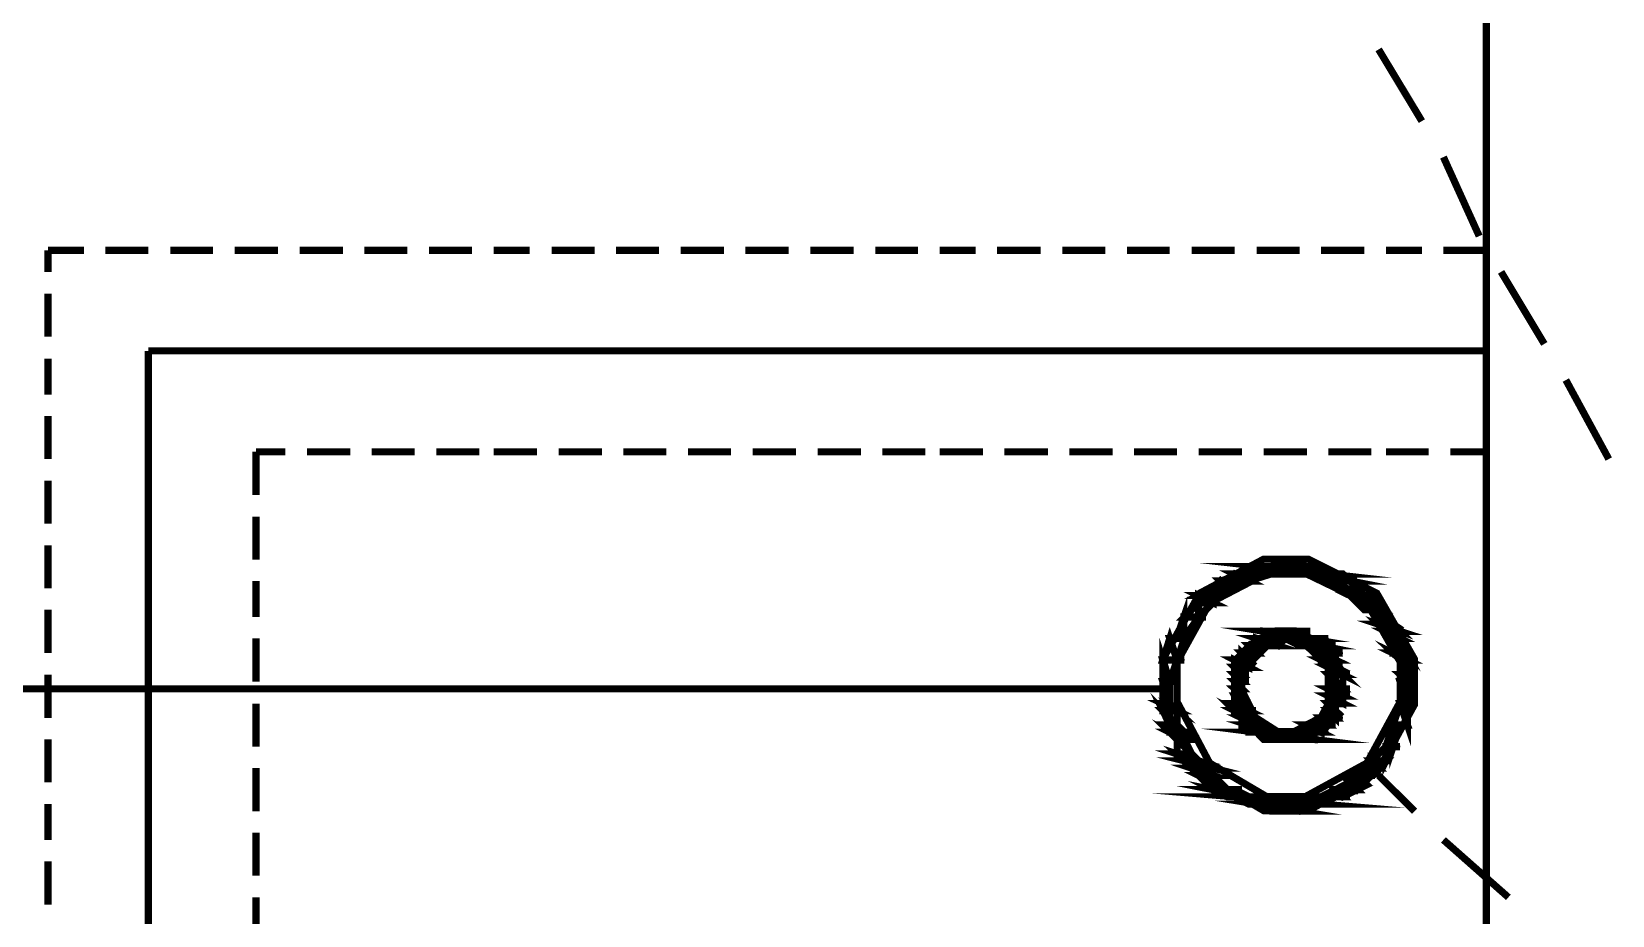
# Model space of a CAD drawing. Header units: metres. Extents: x -593 to 248, y 430 to 1024.
# Drawn here: x 30.79 to 40.11, y 683.43 to 688.65 of the extents above; entities that cross this region are included whole.
import ezdxf

# ---------------------------------------------------------------- set-up
doc = ezdxf.new("R2010")
doc.units = ezdxf.units.M
doc.header["$MEASUREMENT"] = 0
doc.layers.add('C00-00-00-BLACK', color=7, linetype='Continuous')
doc.layers.add('CFF-00-00', color=1, linetype='Continuous')

msp = doc.modelspace()

# ---------------------------------------------------------------- linework, layer by layer
at = {"layer": 'C00-00-00-BLACK', "const_width": 0.0423}
for points in [[(39.37, 671.0774), (39.37, 691.1284)], [(38.735, 688.5404), (38.99, 688.1174)], [(39.117, 687.9054), (39.328, 687.4394)], [(30.89, 687.3554), (31.102, 687.3554)], [(30.89, 687.2284), (30.89, 687.3554)], [(31.229, 687.3554), (31.482, 687.3554)], [(31.611, 687.3554), (31.864, 687.3554)], [(31.991, 687.3554), (32.247, 687.3554)], [(32.375, 687.3554), (32.629, 687.3554)], [(32.756, 687.3554), (33.009, 687.3554)], [(33.136, 687.3554), (33.391, 687.3554)], [(33.518, 687.3554), (33.731, 687.3554)], [(33.859, 687.3554), (34.113, 687.3554)], [(34.24, 687.3554), (34.493, 687.3554)], [(34.621, 687.3554), (34.875, 687.3554)], [(35.002, 687.3554), (35.258, 687.3554)], [(35.385, 687.3554), (35.64, 687.3554)], [(35.767, 687.3554), (36.02, 687.3554)], [(36.147, 687.3554), (36.359, 687.3554)], [(36.486, 687.3554), (36.742, 687.3554)], [(36.87, 687.3554), (37.124, 687.3554)], [(37.251, 687.3554), (37.504, 687.3554)], [(37.632, 687.3554), (37.886, 687.3554)], [(38.016, 687.3554), (38.269, 687.3554)], [(38.396, 687.3554), (38.651, 687.3554)], [(38.778, 687.3554), (38.99, 687.3554)], [(39.117, 687.3554), (39.37, 687.3554)], [(39.457, 687.2284), (39.712, 686.8034)], [(30.89, 686.8464), (30.89, 687.1004)], [(30.89, 686.5044), (30.89, 686.7174)], [(31.482, 686.7624), (31.482, 671.0774)], [(39.37, 686.7624), (31.482, 686.7624)], [(39.839, 686.5904), (40.092, 686.1244)], [(30.89, 686.1244), (30.89, 686.3784)], [(32.117, 686.1674), (32.29, 686.1674)], [(32.117, 685.9124), (32.117, 686.1674)], [(32.417, 686.1674), (32.672, 686.1674)], [(32.798, 686.1674), (33.052, 686.1674)], [(33.179, 686.1674), (33.434, 686.1674)], [(33.518, 686.1674), (33.774, 686.1674)], [(33.901, 686.1674), (34.156, 686.1674)], [(34.282, 686.1674), (34.536, 686.1674)], [(34.663, 686.1674), (34.918, 686.1674)], [(35.044, 686.1674), (35.301, 686.1674)], [(35.428, 686.1674), (35.683, 686.1674)], [(35.809, 686.1674), (36.063, 686.1674)], [(36.147, 686.1674), (36.402, 686.1674)], [(36.529, 686.1674), (36.785, 686.1674)], [(36.912, 686.1674), (37.167, 686.1674)], [(37.293, 686.1674), (37.547, 686.1674)], [(37.674, 686.1674), (37.929, 686.1674)], [(38.058, 686.1674), (38.312, 686.1674)], [(38.439, 686.1674), (38.692, 686.1674)], [(38.778, 686.1674), (39.031, 686.1674)], [(39.158, 686.1674), (39.37, 686.1674)], [(30.89, 685.7424), (30.89, 685.9974)], [(32.117, 685.5314), (32.117, 685.7854)], [(30.89, 685.3624), (30.89, 685.6164)], [(32.117, 685.1924), (32.117, 685.4054)], [(30.89, 684.9804), (30.89, 685.2354)], [(32.117, 684.8124), (32.117, 685.0664)], [(30.89, 684.5974), (30.89, 684.8534)], [(32.117, 684.4284), (32.117, 684.6814)], [(30.89, 684.2174), (30.89, 684.4704)], [(32.117, 684.0474), (32.117, 684.3014)], [(38.735, 684.2584), (38.947, 684.0474)], [(30.89, 683.8784), (30.89, 684.0894)], [(32.117, 683.6664), (32.117, 683.9214)], [(39.117, 683.8784), (39.5, 683.5394)], [(30.89, 683.4964), (30.89, 683.7514)], [(32.117, 683.2854), (32.117, 683.5394)]]:
    msp.add_lwpolyline(points, dxfattribs=at)
for points in [[(38.947, 684.8124), (38.947, 684.9434), (38.724, 685.3334), (38.319, 685.5344), (38.185, 685.5344), (38.058, 685.5344), (37.681, 685.3334), (37.463, 684.9434), (37.463, 684.8124), (37.463, 684.6774), (37.681, 684.2724), (38.058, 684.0504), (38.185, 684.0504), (38.319, 684.0504), (38.724, 684.2724), (38.947, 684.6774), (38.947, 684.8124)], [(38.185, 685.5314), (38.312, 685.4894), (38.1, 685.4894), (38.185, 685.5314)], [(38.862, 684.8124), (38.862, 684.9284), (38.666, 685.2754), (38.305, 685.4494), (38.185, 685.4494), (38.073, 685.4494), (37.739, 685.2754), (37.547, 684.9284), (37.547, 684.8124), (37.547, 684.6924), (37.739, 684.3314), (38.073, 684.1344), (38.185, 684.1344), (38.305, 684.1344), (38.666, 684.3314), (38.862, 684.6924), (38.862, 684.8124)], [(38.355, 685.4894), (38.058, 685.4894), (38.439, 685.4464), (38.355, 685.4894)], [(37.801, 685.4054), (37.843, 685.3624), (37.759, 685.3624), (37.801, 685.4054)], [(37.886, 685.4464), (37.97, 685.4054), (37.843, 685.4054), (37.886, 685.4464)], [(38.1, 685.4464), (37.886, 685.4464), (37.97, 685.4054), (38.1, 685.4464)], [(38.058, 685.4894), (38.439, 685.4464), (37.929, 685.4464), (38.058, 685.4894)], [(37.929, 685.4464), (38.481, 685.4464), (37.886, 685.4464), (37.929, 685.4464)], [(38.481, 685.4464), (37.886, 685.4464), (38.481, 685.4464)], [(37.886, 685.4464), (38.481, 685.4464), (38.524, 685.4464), (37.886, 685.4464)], [(38.1, 685.4464), (38.143, 685.4464), (37.886, 685.4464), (38.1, 685.4464)], [(38.1, 685.4464), (37.886, 685.4464), (38.228, 685.4464), (38.1, 685.4464)], [(38.439, 685.4464), (37.929, 685.4464), (38.481, 685.4464), (38.439, 685.4464)], [(38.1, 685.4894), (38.355, 685.4894), (38.058, 685.4894), (38.1, 685.4894)], [(38.312, 685.4894), (38.1, 685.4894), (38.355, 685.4894), (38.312, 685.4894)], [(38.524, 685.4464), (38.355, 685.4464), (38.566, 685.4054), (38.524, 685.4464)], [(38.355, 685.4464), (38.566, 685.4054), (38.439, 685.4054), (38.355, 685.4464)], [(38.481, 685.4464), (38.228, 685.4464), (38.524, 685.4464), (38.481, 685.4464)], [(38.228, 685.4464), (38.524, 685.4464), (38.355, 685.4464), (38.228, 685.4464)], [(38.439, 685.4054), (38.651, 685.3194), (38.566, 685.3194), (38.439, 685.4054)], [(37.759, 685.3194), (37.674, 685.3194), (37.759, 685.2774), (37.759, 685.3194)], [(37.759, 685.3624), (37.759, 685.3194), (37.674, 685.3194), (37.759, 685.3624)], [(37.674, 685.3194), (37.759, 685.2774), (37.674, 685.2774), (37.674, 685.3194)], [(37.843, 685.3624), (37.759, 685.3624), (37.759, 685.3194), (37.843, 685.3624)], [(37.929, 685.4054), (37.801, 685.4054), (37.843, 685.3624), (37.929, 685.4054)], [(37.843, 685.4054), (37.929, 685.4054), (37.799, 685.4054), (37.843, 685.4054)], [(37.97, 685.4054), (37.843, 685.4054), (37.929, 685.4054), (37.97, 685.4054)], [(38.566, 685.4054), (38.439, 685.4054), (38.651, 685.3194), (38.566, 685.4054)], [(38.566, 685.4054), (38.439, 685.4054), (38.566, 685.4054)], [(38.439, 685.4054), (38.566, 685.4054), (38.608, 685.4054), (38.439, 685.4054)], [(38.566, 685.3194), (38.735, 685.2354), (38.651, 685.2354), (38.566, 685.3194)], [(38.692, 685.3194), (38.566, 685.3194), (38.735, 685.2354), (38.692, 685.3194)], [(38.692, 685.3194), (38.735, 685.3194), (38.566, 685.3194), (38.692, 685.3194)], [(38.692, 685.3194), (38.566, 685.3194), (38.651, 685.3194), (38.692, 685.3194)], [(37.587, 685.1924), (37.587, 685.0664), (37.544, 685.0664), (37.587, 685.1924)], [(37.674, 685.2774), (37.674, 685.1924), (37.59, 685.1924), (37.674, 685.2774)], [(37.759, 685.2774), (37.674, 685.2774), (37.674, 685.1924), (37.759, 685.2774)], [(38.778, 685.2354), (38.692, 685.2354), (38.82, 685.1504), (38.778, 685.2354)], [(38.735, 685.2354), (38.651, 685.2354), (38.778, 685.2354), (38.735, 685.2354)], [(38.651, 685.2354), (38.778, 685.2354), (38.692, 685.2354), (38.651, 685.2354)], [(38.692, 685.2354), (38.82, 685.1504), (38.735, 685.1504), (38.692, 685.2354)], [(37.674, 685.1924), (37.587, 685.1924), (37.587, 685.0664), (37.674, 685.1924)], [(37.674, 685.1924), (37.59, 685.1924), (37.674, 685.1924)], [(37.59, 685.1924), (37.674, 685.1924), (37.717, 685.1924), (37.59, 685.1924)], [(38.82, 685.1504), (38.735, 685.1504), (38.862, 685.1084), (38.82, 685.1504)], [(38.735, 685.1504), (38.862, 685.1084), (38.778, 685.1084), (38.735, 685.1504)], [(38.778, 685.1084), (38.862, 685.0664), (38.82, 685.0664), (38.778, 685.1084)], [(37.504, 685.0664), (37.547, 684.9394), (37.463, 684.9394), (37.504, 685.0664)], [(37.463, 684.9394), (37.504, 684.8124), (37.463, 684.8124), (37.463, 684.9394)], [(37.59, 685.0664), (37.504, 685.0664), (37.547, 684.9394), (37.59, 685.0664)], [(37.587, 685.0664), (37.544, 685.0664), (37.587, 685.0664)], [(37.544, 685.0664), (37.587, 685.0664), (37.63, 685.0664), (37.544, 685.0664)], [(38.312, 685.1084), (38.058, 685.1084), (38.312, 685.0664), (38.312, 685.1084)], [(38.524, 684.8124), (38.524, 684.8664), (38.418, 685.0264), (38.243, 685.1114), (38.185, 685.1114), (38.131, 685.1114), (37.973, 685.0264), (37.889, 684.8664), (37.889, 684.8124), (37.889, 684.7544), (37.973, 684.5794), (38.131, 684.4734), (38.185, 684.4734), (38.243, 684.4734), (38.418, 684.5794), (38.524, 684.7544), (38.524, 684.8124)], [(38.185, 685.0664), (38.016, 685.0664), (38.143, 685.0234), (38.185, 685.0664)], [(38.481, 684.8124), (38.481, 684.8764), (38.258, 685.0664), (38.185, 685.0664), (38.12, 685.0664), (37.929, 684.8764), (37.929, 684.8124), (37.929, 684.7604), (38.007, 684.6014), (38.14, 684.5164), (38.185, 684.5164), (38.237, 684.5164), (38.396, 684.6014), (38.481, 684.7604), (38.481, 684.8124)], [(38.396, 685.0664), (38.185, 685.0664), (38.396, 685.0234), (38.396, 685.0664)], [(38.016, 685.0664), (38.143, 685.0234), (38.016, 685.0234), (38.016, 685.0664)], [(38.058, 685.0664), (38.355, 685.0664), (38.016, 685.0664), (38.058, 685.0664)], [(38.396, 685.0664), (38.016, 685.0664), (38.396, 685.0664)], [(38.016, 685.0664), (38.396, 685.0664), (38.439, 685.0664), (38.016, 685.0664)], [(38.396, 685.0664), (38.439, 685.0664), (38.016, 685.0664), (38.396, 685.0664)], [(38.396, 685.0664), (38.016, 685.0664), (38.355, 685.0664), (38.396, 685.0664)], [(38.058, 685.1084), (38.312, 685.0664), (38.058, 685.0664), (38.058, 685.1084)], [(38.143, 685.1084), (38.312, 685.1084), (38.058, 685.1084), (38.143, 685.1084)], [(38.312, 685.0664), (38.058, 685.0664), (38.355, 685.0664), (38.312, 685.0664)], [(38.185, 685.0664), (38.396, 685.0234), (38.269, 685.0234), (38.185, 685.0664)], [(38.185, 685.1084), (38.228, 685.1084), (38.143, 685.1084), (38.185, 685.1084)], [(38.269, 685.1084), (38.312, 685.1084), (38.143, 685.1084), (38.269, 685.1084)], [(38.269, 685.1084), (38.143, 685.1084), (38.228, 685.1084), (38.269, 685.1084)], [(38.269, 685.1084), (38.143, 685.1084), (38.312, 685.1084), (38.269, 685.1084)], [(38.355, 685.0234), (38.439, 684.9804), (38.396, 684.9804), (38.355, 685.0234)], [(38.862, 685.1084), (38.778, 685.1084), (38.862, 685.0664), (38.862, 685.1084)], [(38.862, 685.0664), (38.82, 685.0664), (38.905, 684.9804), (38.862, 685.0664)], [(38.82, 685.0664), (38.905, 684.9804), (38.82, 684.9804), (38.82, 685.0664)], [(37.886, 684.9394), (37.97, 684.8964), (37.886, 684.8964), (37.886, 684.9394)], [(38.016, 684.9804), (37.929, 684.9804), (37.97, 684.9394), (38.016, 684.9804)], [(37.973, 685.0234), (38.016, 684.9804), (37.932, 684.9804), (37.973, 685.0234)], [(37.929, 684.9804), (37.97, 684.9394), (37.929, 684.9394), (37.929, 684.9804)], [(38.016, 684.9804), (37.932, 684.9804), (38.016, 684.9804)], [(37.932, 684.9804), (38.016, 684.9804), (38.058, 684.9804), (37.932, 684.9804)], [(38.058, 685.0234), (37.973, 685.0234), (38.016, 684.9804), (38.058, 685.0234)], [(38.016, 685.0234), (38.1, 685.0234), (37.97, 685.0234), (38.016, 685.0234)], [(37.97, 685.0234), (38.1, 685.0234), (38.143, 685.0234), (37.97, 685.0234)], [(38.1, 685.0234), (38.143, 685.0234), (37.97, 685.0234), (38.1, 685.0234)], [(38.058, 685.0234), (38.1, 685.0234), (37.973, 685.0234), (38.058, 685.0234)], [(38.058, 685.0234), (37.973, 685.0234), (38.1, 685.0234), (38.058, 685.0234)], [(38.143, 685.0234), (38.016, 685.0234), (38.1, 685.0234), (38.143, 685.0234)], [(38.396, 685.0234), (38.269, 685.0234), (38.396, 685.0234)], [(38.269, 685.0234), (38.396, 685.0234), (38.312, 685.0234), (38.269, 685.0234)], [(38.439, 685.0234), (38.355, 685.0234), (38.439, 684.9804), (38.439, 685.0234)], [(38.396, 684.9394), (38.481, 684.8964), (38.439, 684.8964), (38.396, 684.9394)], [(38.439, 685.0234), (38.481, 685.0234), (38.312, 685.0234), (38.439, 685.0234)], [(38.439, 685.0234), (38.312, 685.0234), (38.396, 685.0234), (38.439, 685.0234)], [(38.439, 685.0234), (38.312, 685.0234), (38.439, 685.0234)], [(38.312, 685.0234), (38.439, 685.0234), (38.355, 685.0234), (38.312, 685.0234)], [(38.481, 684.9804), (38.396, 684.9804), (38.481, 684.9394), (38.481, 684.9804)], [(38.396, 684.9804), (38.481, 684.9394), (38.396, 684.9394), (38.396, 684.9804)], [(38.481, 684.9804), (38.524, 684.9804), (38.396, 684.9804), (38.481, 684.9804)], [(38.481, 684.9804), (38.396, 684.9804), (38.439, 684.9804), (38.481, 684.9804)], [(38.82, 684.9804), (38.905, 684.9394), (38.862, 684.9394), (38.82, 684.9804)], [(38.905, 684.9804), (38.82, 684.9804), (38.905, 684.9394), (38.905, 684.9804)], [(38.862, 684.9394), (38.905, 684.8534), (38.862, 684.8534), (38.862, 684.9394)], [(37.547, 684.9394), (37.463, 684.9394), (37.504, 684.8124), (37.547, 684.9394)], [(37.463, 684.9394), (37.547, 684.9394), (37.59, 684.9394), (37.463, 684.9394)], [(37.547, 684.9394), (37.59, 684.9394), (37.463, 684.9394), (37.547, 684.9394)], [(37.463, 684.8124), (37.504, 684.6814), (37.463, 684.6814), (37.463, 684.8124)], [(37.97, 684.9394), (37.886, 684.9394), (37.97, 684.8964), (37.97, 684.9394)], [(37.929, 684.8534), (37.886, 684.8534), (37.929, 684.8124), (37.929, 684.8534)], [(37.97, 684.8964), (37.886, 684.8964), (37.929, 684.8534), (37.97, 684.8964)], [(37.929, 684.9394), (37.97, 684.9394), (37.886, 684.9394), (37.929, 684.9394)], [(37.886, 684.8964), (37.929, 684.8534), (37.886, 684.8534), (37.886, 684.8964)], [(37.886, 684.8534), (37.929, 684.8124), (37.886, 684.8124), (37.886, 684.8534)], [(37.886, 684.8534), (37.929, 684.8534), (37.97, 684.8534), (37.886, 684.8534)], [(37.929, 684.8534), (37.97, 684.8534), (37.886, 684.8534), (37.929, 684.8534)], [(37.97, 684.9394), (37.929, 684.9394), (37.97, 684.9394)], [(38.481, 684.9394), (38.396, 684.9394), (38.481, 684.8964), (38.481, 684.9394)], [(38.481, 684.8964), (38.439, 684.8964), (38.524, 684.8534), (38.481, 684.8964)], [(38.524, 684.8534), (38.439, 684.8534), (38.524, 684.7694), (38.524, 684.8534)], [(38.439, 684.8964), (38.524, 684.8534), (38.439, 684.8534), (38.439, 684.8964)], [(38.439, 684.8964), (38.481, 684.8964), (38.524, 684.8964), (38.439, 684.8964)], [(38.481, 684.8964), (38.524, 684.8964), (38.439, 684.8964), (38.481, 684.8964)], [(38.439, 684.8534), (38.524, 684.7694), (38.439, 684.7694), (38.439, 684.8534)], [(38.439, 684.8534), (38.524, 684.8534), (38.566, 684.8534), (38.439, 684.8534)], [(38.524, 684.8534), (38.566, 684.8534), (38.439, 684.8534), (38.524, 684.8534)], [(38.905, 684.8534), (38.862, 684.8534), (38.905, 684.8124), (38.905, 684.8534)], [(38.905, 684.9394), (38.862, 684.9394), (38.905, 684.8534), (38.905, 684.9394)], [(38.862, 684.8124), (38.905, 684.6814), (38.862, 684.6814), (38.862, 684.8124)], [(38.862, 684.8534), (38.905, 684.8124), (38.862, 684.8124), (38.862, 684.8534)], [(37.504, 684.8124), (37.463, 684.8124), (37.504, 684.6814), (37.504, 684.8124)], [(37.463, 684.8124), (37.504, 684.8124), (37.547, 684.8124), (37.463, 684.8124)], [(37.504, 684.8124), (37.547, 684.8124), (37.463, 684.8124), (37.504, 684.8124)], [(37.929, 684.7694), (37.886, 684.7694), (37.929, 684.7274), (37.929, 684.7694)], [(37.929, 684.8124), (37.886, 684.8124), (37.929, 684.7694), (37.929, 684.8124)], [(37.886, 684.8124), (37.929, 684.7694), (37.886, 684.7694), (37.886, 684.8124)], [(37.929, 684.8124), (37.886, 684.8124), (37.929, 684.8124)], [(37.886, 684.8124), (37.929, 684.8124), (37.97, 684.8124), (37.886, 684.8124)], [(37.886, 684.7694), (37.929, 684.7274), (37.886, 684.7274), (37.886, 684.7694)], [(37.886, 684.7274), (37.929, 684.6434), (37.886, 684.6434), (37.886, 684.7274)], [(38.524, 684.7694), (38.439, 684.7694), (38.524, 684.7274), (38.524, 684.7694)], [(38.439, 684.7694), (38.524, 684.7274), (38.439, 684.7274), (38.439, 684.7694)], [(38.524, 684.7694), (38.439, 684.7694), (38.524, 684.7694)], [(38.439, 684.7694), (38.524, 684.7694), (38.566, 684.7694), (38.439, 684.7694)], [(38.905, 684.8124), (38.862, 684.8124), (38.905, 684.6814), (38.905, 684.8124)], [(37.504, 684.6814), (37.463, 684.6814), (37.547, 684.6404), (37.504, 684.6814)], [(37.463, 684.6404), (37.547, 684.5554), (37.504, 684.5554), (37.463, 684.6404)], [(37.463, 684.6814), (37.547, 684.6404), (37.463, 684.6404), (37.463, 684.6814)], [(37.886, 684.6404), (37.97, 684.5974), (37.929, 684.5974), (37.886, 684.6404)], [(37.929, 684.6814), (37.886, 684.6814), (37.97, 684.6404), (37.929, 684.6814)], [(37.929, 684.7274), (37.886, 684.7274), (37.929, 684.6434), (37.929, 684.7274)], [(37.886, 684.6814), (37.97, 684.6404), (37.886, 684.6404), (37.886, 684.6814)], [(37.886, 684.6814), (37.929, 684.6814), (37.97, 684.6814), (37.886, 684.6814)], [(37.929, 684.6814), (37.97, 684.6814), (37.886, 684.6814), (37.929, 684.6814)], [(38.524, 684.7274), (38.439, 684.7274), (38.524, 684.6844), (38.524, 684.7274)], [(38.481, 684.6814), (38.439, 684.6814), (38.481, 684.6404), (38.481, 684.6814)], [(38.439, 684.7274), (38.524, 684.6844), (38.439, 684.6844), (38.439, 684.7274)], [(38.524, 684.7274), (38.439, 684.7274), (38.524, 684.7274)], [(38.439, 684.7274), (38.524, 684.7274), (38.566, 684.7274), (38.439, 684.7274)], [(38.439, 684.6814), (38.481, 684.6404), (38.439, 684.6404), (38.439, 684.6814)], [(38.481, 684.6814), (38.524, 684.6814), (38.439, 684.6814), (38.481, 684.6814)], [(38.481, 684.6814), (38.439, 684.6814), (38.524, 684.6814), (38.481, 684.6814)], [(38.82, 684.5554), (38.82, 684.4284), (38.778, 684.4284), (38.82, 684.5554)], [(38.862, 684.6814), (38.905, 684.5554), (38.82, 684.5554), (38.862, 684.6814)], [(38.905, 684.6814), (38.862, 684.6814), (38.905, 684.5554), (38.905, 684.6814)], [(38.862, 684.6814), (38.905, 684.6814), (38.947, 684.6814), (38.862, 684.6814)], [(38.905, 684.6814), (38.947, 684.6814), (38.862, 684.6814), (38.905, 684.6814)], [(37.547, 684.6404), (37.463, 684.6404), (37.547, 684.5554), (37.547, 684.6404)], [(37.97, 684.6404), (37.886, 684.6404), (37.97, 684.5974), (37.97, 684.6404)], [(37.97, 684.5974), (37.929, 684.5974), (38.016, 684.5554), (37.97, 684.5974)], [(37.886, 684.6404), (37.97, 684.6404), (38.013, 684.6404), (37.886, 684.6404)], [(37.97, 684.6404), (38.013, 684.6404), (37.886, 684.6404), (37.97, 684.6404)], [(37.929, 684.5974), (38.016, 684.5554), (37.929, 684.5554), (37.929, 684.5974)], [(38.396, 684.5974), (38.439, 684.5554), (38.355, 684.5554), (38.396, 684.5974)], [(38.481, 684.5974), (38.396, 684.5974), (38.439, 684.5554), (38.481, 684.5974)], [(38.439, 684.6404), (38.481, 684.5974), (38.396, 684.5974), (38.439, 684.6404)], [(38.481, 684.5974), (38.396, 684.5974), (38.481, 684.5974)], [(38.396, 684.5974), (38.481, 684.5974), (38.524, 684.5974), (38.396, 684.5974)], [(38.481, 684.6404), (38.439, 684.6404), (38.481, 684.5974), (38.481, 684.6404)], [(37.504, 684.5134), (37.59, 684.4704), (37.547, 684.4704), (37.504, 684.5134)], [(37.547, 684.5554), (37.504, 684.5554), (37.59, 684.5134), (37.547, 684.5554)], [(37.59, 684.5134), (37.504, 684.5134), (37.59, 684.4704), (37.59, 684.5134)], [(37.504, 684.5554), (37.59, 684.5134), (37.504, 684.5134), (37.504, 684.5554)], [(37.547, 684.4704), (37.632, 684.3854), (37.547, 684.3854), (37.547, 684.4704)], [(38.355, 684.5134), (38.016, 684.5134), (38.355, 684.4704), (38.355, 684.5134)], [(38.058, 684.5554), (37.97, 684.5554), (38.1, 684.5134), (38.058, 684.5554)], [(38.016, 684.5554), (37.929, 684.5554), (38.016, 684.5554)], [(37.929, 684.5554), (38.016, 684.5554), (38.058, 684.5554), (37.929, 684.5554)], [(38.016, 684.5554), (37.932, 684.5554), (38.058, 684.5554), (38.016, 684.5554)], [(37.932, 684.5554), (38.058, 684.5554), (37.973, 684.5554), (37.932, 684.5554)], [(37.97, 684.5554), (38.1, 684.5134), (37.97, 684.5134), (37.97, 684.5554)], [(38.1, 684.5134), (37.97, 684.5134), (38.1, 684.5134)], [(37.97, 684.5134), (38.1, 684.5134), (38.143, 684.5134), (37.97, 684.5134)], [(38.1, 684.5134), (37.97, 684.5134), (38.143, 684.5134), (38.1, 684.5134)], [(37.97, 684.5134), (38.143, 684.5134), (38.016, 684.5134), (37.97, 684.5134)], [(38.016, 684.5134), (38.355, 684.4704), (38.058, 684.4704), (38.016, 684.5134)], [(38.228, 684.5134), (38.269, 684.5134), (38.016, 684.5134), (38.228, 684.5134)], [(38.228, 684.5134), (38.016, 684.5134), (38.143, 684.5134), (38.228, 684.5134)], [(38.355, 684.5134), (38.396, 684.5134), (38.016, 684.5134), (38.355, 684.5134)], [(38.355, 684.5134), (38.016, 684.5134), (38.396, 684.5134), (38.355, 684.5134)], [(38.396, 684.5134), (38.269, 684.5134), (38.228, 684.5134), (38.396, 684.5134)], [(38.396, 684.5134), (38.439, 684.5134), (38.228, 684.5134), (38.396, 684.5134)], [(38.396, 684.5134), (38.228, 684.5134), (38.396, 684.5134)], [(38.228, 684.5134), (38.357, 684.5134), (38.399, 684.5134), (38.228, 684.5134)], [(38.357, 684.5134), (38.399, 684.5134), (38.228, 684.5134), (38.357, 684.5134)], [(38.312, 684.5554), (38.396, 684.5134), (38.269, 684.5134), (38.312, 684.5554)], [(38.396, 684.5554), (38.312, 684.5554), (38.396, 684.5134), (38.396, 684.5554)], [(38.269, 684.5134), (38.396, 684.5134), (38.439, 684.5134), (38.269, 684.5134)], [(38.355, 684.5554), (38.396, 684.5554), (38.312, 684.5554), (38.355, 684.5554)], [(38.439, 684.5554), (38.355, 684.5554), (38.439, 684.5554)], [(38.355, 684.5554), (38.439, 684.5554), (38.481, 684.5554), (38.355, 684.5554)], [(38.439, 684.5554), (38.355, 684.5554), (38.396, 684.5554), (38.439, 684.5554)], [(38.862, 684.5554), (38.905, 684.5554), (38.82, 684.5554), (38.862, 684.5554)], [(38.862, 684.5554), (38.82, 684.5554), (38.905, 684.5554), (38.862, 684.5554)], [(38.862, 684.5554), (38.82, 684.5554), (38.82, 684.4284), (38.862, 684.5554)], [(37.632, 684.3854), (37.547, 684.3854), (37.674, 684.3444), (37.632, 684.3854)], [(37.547, 684.3854), (37.674, 684.3444), (37.59, 684.3444), (37.547, 684.3854)], [(37.59, 684.4704), (37.547, 684.4704), (37.632, 684.3854), (37.59, 684.4704)], [(38.355, 684.4704), (38.058, 684.4704), (38.269, 684.4704), (38.355, 684.4704)], [(38.058, 684.4704), (38.269, 684.4704), (38.1, 684.4704), (38.058, 684.4704)], [(38.269, 684.4704), (38.1, 684.4704), (38.269, 684.4704)], [(38.1, 684.4704), (38.269, 684.4704), (38.312, 684.4704), (38.1, 684.4704)], [(38.228, 684.4704), (38.143, 684.4704), (38.1, 684.4704), (38.228, 684.4704)], [(38.1, 684.4704), (38.269, 684.4704), (38.228, 684.4704), (38.1, 684.4704)], [(38.228, 684.4704), (38.269, 684.4704), (38.143, 684.4704), (38.228, 684.4704)], [(38.778, 684.4284), (38.778, 684.3444), (38.692, 684.3444), (38.778, 684.4284)], [(38.82, 684.4284), (38.778, 684.4284), (38.82, 684.4284)], [(38.778, 684.4284), (38.82, 684.4284), (38.862, 684.4284), (38.778, 684.4284)], [(38.82, 684.4284), (38.778, 684.4284), (38.778, 684.3444), (38.82, 684.4284)], [(37.674, 684.3444), (37.59, 684.3444), (37.759, 684.3014), (37.674, 684.3444)], [(37.759, 684.3014), (37.632, 684.3014), (37.759, 684.2584), (37.759, 684.3014)], [(37.59, 684.3444), (37.759, 684.3014), (37.632, 684.3014), (37.59, 684.3444)], [(37.632, 684.3014), (37.759, 684.2584), (37.674, 684.2584), (37.632, 684.3014)], [(37.674, 684.2584), (37.843, 684.1744), (37.759, 684.1744), (37.674, 684.2584)], [(38.692, 684.3014), (38.692, 684.2584), (38.608, 684.2584), (38.692, 684.3014)], [(38.778, 684.3444), (38.692, 684.3444), (38.735, 684.3014), (38.778, 684.3444)], [(38.692, 684.3444), (38.735, 684.3014), (38.692, 684.3014), (38.692, 684.3444)], [(38.735, 684.3014), (38.692, 684.3014), (38.692, 684.2584), (38.735, 684.3014)], [(37.759, 684.2584), (37.674, 684.2584), (37.843, 684.1744), (37.759, 684.2584)], [(37.759, 684.1744), (37.97, 684.1324), (37.843, 684.1324), (37.759, 684.1744)], [(38.566, 684.2174), (38.608, 684.1744), (38.481, 684.1744), (38.566, 684.2174)], [(38.608, 684.2584), (38.651, 684.2174), (38.566, 684.2174), (38.608, 684.2584)], [(38.651, 684.2174), (38.566, 684.2174), (38.608, 684.1744), (38.651, 684.2174)], [(38.692, 684.2584), (38.608, 684.2584), (38.651, 684.2174), (38.692, 684.2584)], [(38.481, 684.1324), (37.886, 684.1324), (38.396, 684.0894), (38.481, 684.1324)], [(37.886, 684.1744), (37.759, 684.1744), (37.97, 684.1324), (37.886, 684.1744)], [(37.886, 684.1744), (37.929, 684.1744), (37.759, 684.1744), (37.886, 684.1744)], [(37.886, 684.1744), (37.759, 684.1744), (37.843, 684.1744), (37.886, 684.1744)], [(37.886, 684.1324), (38.396, 684.0894), (37.97, 684.0894), (37.886, 684.1324)], [(37.97, 684.1324), (37.843, 684.1324), (38.058, 684.1324), (37.97, 684.1324)], [(37.843, 684.1324), (38.058, 684.1324), (37.886, 684.1324), (37.843, 684.1324)], [(38.1, 684.1324), (38.143, 684.1324), (37.886, 684.1324), (38.1, 684.1324)], [(38.1, 684.1324), (37.886, 684.1324), (38.058, 684.1324), (38.1, 684.1324)], [(38.228, 684.1324), (38.269, 684.1324), (37.886, 684.1324), (38.228, 684.1324)], [(38.228, 684.1324), (37.886, 684.1324), (38.1, 684.1324), (38.228, 684.1324)], [(38.016, 684.0894), (38.1, 684.0474), (38.269, 684.0474), (38.016, 684.0894)], [(38.269, 684.1324), (38.481, 684.1324), (38.228, 684.1324), (38.269, 684.1324)], [(38.355, 684.1324), (38.481, 684.1324), (38.269, 684.1324), (38.355, 684.1324)], [(38.481, 684.1324), (38.269, 684.1324), (38.481, 684.1324)], [(38.481, 684.1744), (38.524, 684.1324), (38.396, 684.1324), (38.481, 684.1744)], [(38.524, 684.1324), (38.396, 684.1324), (38.355, 684.1324), (38.524, 684.1324)], [(38.524, 684.1324), (38.355, 684.1324), (38.481, 684.1324), (38.524, 684.1324)], [(38.396, 684.1324), (38.524, 684.1324), (38.566, 684.1324), (38.396, 684.1324)], [(38.608, 684.1744), (38.481, 684.1744), (38.524, 684.1324), (38.608, 684.1744)], [(38.016, 684.0894), (38.355, 684.0894), (38.269, 684.0474), (38.016, 684.0894)], [(38.396, 684.0894), (37.97, 684.0894), (38.355, 684.0894), (38.396, 684.0894)], [(37.97, 684.0894), (38.355, 684.0894), (38.016, 684.0894), (37.97, 684.0894)], [(38.1, 684.0474), (38.269, 684.0474), (38.143, 684.0474), (38.1, 684.0474)]]:
    msp.add_lwpolyline(points, close=True, dxfattribs=at)
at = {"layer": 'C00-00-00-BLACK'}
for points in [[(38.185, 685.5314), (38.312, 685.4894), (38.1, 685.4894), (38.185, 685.5314)], [(37.886, 685.4464), (37.97, 685.4054), (37.843, 685.4054), (37.886, 685.4464)], [(37.929, 685.4464), (38.481, 685.4464), (37.886, 685.4464), (37.929, 685.4464)], [(38.481, 685.4464), (37.886, 685.4464), (38.481, 685.4464)], [(37.886, 685.4464), (38.481, 685.4464), (38.524, 685.4464), (37.886, 685.4464)], [(38.1, 685.4464), (38.143, 685.4464), (37.886, 685.4464), (38.1, 685.4464)], [(38.1, 685.4464), (37.886, 685.4464), (38.228, 685.4464), (38.1, 685.4464)], [(38.1, 685.4464), (37.886, 685.4464), (37.97, 685.4054), (38.1, 685.4464)], [(38.058, 685.4894), (38.439, 685.4464), (37.929, 685.4464), (38.058, 685.4894)], [(38.439, 685.4464), (37.929, 685.4464), (38.481, 685.4464), (38.439, 685.4464)], [(38.1, 685.4894), (38.355, 685.4894), (38.058, 685.4894), (38.1, 685.4894)], [(38.355, 685.4894), (38.058, 685.4894), (38.439, 685.4464), (38.355, 685.4894)], [(38.312, 685.4894), (38.1, 685.4894), (38.355, 685.4894), (38.312, 685.4894)], [(38.481, 685.4464), (38.228, 685.4464), (38.524, 685.4464), (38.481, 685.4464)], [(38.228, 685.4464), (38.524, 685.4464), (38.355, 685.4464), (38.228, 685.4464)], [(38.524, 685.4464), (38.355, 685.4464), (38.566, 685.4054), (38.524, 685.4464)], [(38.355, 685.4464), (38.566, 685.4054), (38.439, 685.4054), (38.355, 685.4464)], [(37.759, 685.3624), (37.759, 685.3194), (37.674, 685.3194), (37.759, 685.3624)], [(37.801, 685.4054), (37.843, 685.3624), (37.759, 685.3624), (37.801, 685.4054)], [(37.843, 685.3624), (37.759, 685.3624), (37.759, 685.3194), (37.843, 685.3624)], [(37.843, 685.4054), (37.929, 685.4054), (37.799, 685.4054), (37.843, 685.4054)], [(37.929, 685.4054), (37.801, 685.4054), (37.843, 685.3624), (37.929, 685.4054)], [(37.97, 685.4054), (37.843, 685.4054), (37.929, 685.4054), (37.97, 685.4054)], [(38.566, 685.4054), (38.439, 685.4054), (38.566, 685.4054)], [(38.439, 685.4054), (38.566, 685.4054), (38.608, 685.4054), (38.439, 685.4054)], [(38.566, 685.4054), (38.439, 685.4054), (38.651, 685.3194), (38.566, 685.4054)], [(38.439, 685.4054), (38.651, 685.3194), (38.566, 685.3194), (38.439, 685.4054)], [(37.674, 685.2774), (37.674, 685.1924), (37.59, 685.1924), (37.674, 685.2774)], [(37.759, 685.3194), (37.674, 685.3194), (37.759, 685.2774), (37.759, 685.3194)], [(37.674, 685.3194), (37.759, 685.2774), (37.674, 685.2774), (37.674, 685.3194)], [(37.759, 685.2774), (37.674, 685.2774), (37.674, 685.1924), (37.759, 685.2774)], [(38.692, 685.3194), (38.735, 685.3194), (38.566, 685.3194), (38.692, 685.3194)], [(38.692, 685.3194), (38.566, 685.3194), (38.651, 685.3194), (38.692, 685.3194)], [(38.692, 685.3194), (38.566, 685.3194), (38.735, 685.2354), (38.692, 685.3194)], [(38.566, 685.3194), (38.735, 685.2354), (38.651, 685.2354), (38.566, 685.3194)], [(37.587, 685.1924), (37.587, 685.0664), (37.544, 685.0664), (37.587, 685.1924)], [(37.674, 685.1924), (37.587, 685.1924), (37.587, 685.0664), (37.674, 685.1924)], [(37.674, 685.1924), (37.59, 685.1924), (37.674, 685.1924)], [(37.59, 685.1924), (37.674, 685.1924), (37.717, 685.1924), (37.59, 685.1924)], [(38.735, 685.2354), (38.651, 685.2354), (38.778, 685.2354), (38.735, 685.2354)], [(38.651, 685.2354), (38.778, 685.2354), (38.692, 685.2354), (38.651, 685.2354)], [(38.778, 685.2354), (38.692, 685.2354), (38.82, 685.1504), (38.778, 685.2354)], [(38.692, 685.2354), (38.82, 685.1504), (38.735, 685.1504), (38.692, 685.2354)], [(37.504, 685.0664), (37.547, 684.9394), (37.463, 684.9394), (37.504, 685.0664)], [(37.59, 685.0664), (37.504, 685.0664), (37.547, 684.9394), (37.59, 685.0664)], [(37.587, 685.0664), (37.544, 685.0664), (37.587, 685.0664)], [(37.544, 685.0664), (37.587, 685.0664), (37.63, 685.0664), (37.544, 685.0664)], [(38.058, 685.0664), (38.355, 685.0664), (38.016, 685.0664), (38.058, 685.0664)], [(38.396, 685.0664), (38.016, 685.0664), (38.396, 685.0664)], [(38.016, 685.0664), (38.396, 685.0664), (38.439, 685.0664), (38.016, 685.0664)], [(38.396, 685.0664), (38.439, 685.0664), (38.016, 685.0664), (38.396, 685.0664)], [(38.396, 685.0664), (38.016, 685.0664), (38.355, 685.0664), (38.396, 685.0664)], [(38.185, 685.0664), (38.016, 685.0664), (38.143, 685.0234), (38.185, 685.0664)], [(38.016, 685.0664), (38.143, 685.0234), (38.016, 685.0234), (38.016, 685.0664)], [(38.143, 685.1084), (38.312, 685.1084), (38.058, 685.1084), (38.143, 685.1084)], [(38.312, 685.1084), (38.058, 685.1084), (38.312, 685.0664), (38.312, 685.1084)], [(38.058, 685.1084), (38.312, 685.0664), (38.058, 685.0664), (38.058, 685.1084)], [(38.312, 685.0664), (38.058, 685.0664), (38.355, 685.0664), (38.312, 685.0664)], [(38.185, 685.1084), (38.228, 685.1084), (38.143, 685.1084), (38.185, 685.1084)], [(38.269, 685.1084), (38.312, 685.1084), (38.143, 685.1084), (38.269, 685.1084)], [(38.269, 685.1084), (38.143, 685.1084), (38.228, 685.1084), (38.269, 685.1084)], [(38.269, 685.1084), (38.143, 685.1084), (38.312, 685.1084), (38.269, 685.1084)], [(38.396, 685.0664), (38.185, 685.0664), (38.396, 685.0234), (38.396, 685.0664)], [(38.185, 685.0664), (38.396, 685.0234), (38.269, 685.0234), (38.185, 685.0664)], [(38.82, 685.1504), (38.735, 685.1504), (38.862, 685.1084), (38.82, 685.1504)], [(38.735, 685.1504), (38.862, 685.1084), (38.778, 685.1084), (38.735, 685.1504)], [(38.862, 685.1084), (38.778, 685.1084), (38.862, 685.0664), (38.862, 685.1084)], [(38.778, 685.1084), (38.862, 685.0664), (38.82, 685.0664), (38.778, 685.1084)], [(38.862, 685.0664), (38.82, 685.0664), (38.905, 684.9804), (38.862, 685.0664)], [(38.82, 685.0664), (38.905, 684.9804), (38.82, 684.9804), (38.82, 685.0664)], [(38.016, 684.9804), (37.929, 684.9804), (37.97, 684.9394), (38.016, 684.9804)], [(37.929, 684.9804), (37.97, 684.9394), (37.929, 684.9394), (37.929, 684.9804)], [(37.973, 685.0234), (38.016, 684.9804), (37.932, 684.9804), (37.973, 685.0234)], [(38.016, 684.9804), (37.932, 684.9804), (38.016, 684.9804)], [(37.932, 684.9804), (38.016, 684.9804), (38.058, 684.9804), (37.932, 684.9804)], [(38.016, 685.0234), (38.1, 685.0234), (37.97, 685.0234), (38.016, 685.0234)], [(37.97, 685.0234), (38.1, 685.0234), (38.143, 685.0234), (37.97, 685.0234)], [(38.1, 685.0234), (38.143, 685.0234), (37.97, 685.0234), (38.1, 685.0234)], [(38.058, 685.0234), (38.1, 685.0234), (37.973, 685.0234), (38.058, 685.0234)], [(38.058, 685.0234), (37.973, 685.0234), (38.1, 685.0234), (38.058, 685.0234)], [(38.058, 685.0234), (37.973, 685.0234), (38.016, 684.9804), (38.058, 685.0234)], [(38.143, 685.0234), (38.016, 685.0234), (38.1, 685.0234), (38.143, 685.0234)], [(38.396, 685.0234), (38.269, 685.0234), (38.396, 685.0234)], [(38.269, 685.0234), (38.396, 685.0234), (38.312, 685.0234), (38.269, 685.0234)], [(38.439, 685.0234), (38.481, 685.0234), (38.312, 685.0234), (38.439, 685.0234)], [(38.439, 685.0234), (38.312, 685.0234), (38.396, 685.0234), (38.439, 685.0234)], [(38.439, 685.0234), (38.312, 685.0234), (38.439, 685.0234)], [(38.312, 685.0234), (38.439, 685.0234), (38.355, 685.0234), (38.312, 685.0234)], [(38.439, 685.0234), (38.355, 685.0234), (38.439, 684.9804), (38.439, 685.0234)], [(38.355, 685.0234), (38.439, 684.9804), (38.396, 684.9804), (38.355, 685.0234)], [(38.481, 684.9804), (38.524, 684.9804), (38.396, 684.9804), (38.481, 684.9804)], [(38.481, 684.9804), (38.396, 684.9804), (38.439, 684.9804), (38.481, 684.9804)], [(38.481, 684.9804), (38.396, 684.9804), (38.481, 684.9394), (38.481, 684.9804)], [(38.396, 684.9804), (38.481, 684.9394), (38.396, 684.9394), (38.396, 684.9804)], [(38.905, 684.9804), (38.82, 684.9804), (38.905, 684.9394), (38.905, 684.9804)], [(38.82, 684.9804), (38.905, 684.9394), (38.862, 684.9394), (38.82, 684.9804)], [(37.463, 684.9394), (37.547, 684.9394), (37.59, 684.9394), (37.463, 684.9394)], [(37.547, 684.9394), (37.59, 684.9394), (37.463, 684.9394), (37.547, 684.9394)], [(37.547, 684.9394), (37.463, 684.9394), (37.504, 684.8124), (37.547, 684.9394)], [(37.463, 684.9394), (37.504, 684.8124), (37.463, 684.8124), (37.463, 684.9394)], [(37.929, 684.9394), (37.97, 684.9394), (37.886, 684.9394), (37.929, 684.9394)], [(37.97, 684.9394), (37.886, 684.9394), (37.97, 684.8964), (37.97, 684.9394)], [(37.886, 684.9394), (37.97, 684.8964), (37.886, 684.8964), (37.886, 684.9394)], [(37.97, 684.8964), (37.886, 684.8964), (37.929, 684.8534), (37.97, 684.8964)], [(37.886, 684.8964), (37.929, 684.8534), (37.886, 684.8534), (37.886, 684.8964)], [(37.97, 684.9394), (37.929, 684.9394), (37.97, 684.9394)], [(38.481, 684.9394), (38.396, 684.9394), (38.481, 684.8964), (38.481, 684.9394)], [(38.396, 684.9394), (38.481, 684.8964), (38.439, 684.8964), (38.396, 684.9394)], [(38.439, 684.8964), (38.481, 684.8964), (38.524, 684.8964), (38.439, 684.8964)], [(38.481, 684.8964), (38.524, 684.8964), (38.439, 684.8964), (38.481, 684.8964)], [(38.481, 684.8964), (38.439, 684.8964), (38.524, 684.8534), (38.481, 684.8964)], [(38.439, 684.8964), (38.524, 684.8534), (38.439, 684.8534), (38.439, 684.8964)], [(38.905, 684.9394), (38.862, 684.9394), (38.905, 684.8534), (38.905, 684.9394)], [(38.862, 684.9394), (38.905, 684.8534), (38.862, 684.8534), (38.862, 684.9394)], [(37.463, 684.8124), (37.504, 684.8124), (37.547, 684.8124), (37.463, 684.8124)], [(37.504, 684.8124), (37.547, 684.8124), (37.463, 684.8124), (37.504, 684.8124)], [(37.504, 684.8124), (37.463, 684.8124), (37.504, 684.6814), (37.504, 684.8124)], [(37.463, 684.8124), (37.504, 684.6814), (37.463, 684.6814), (37.463, 684.8124)], [(37.886, 684.8534), (37.929, 684.8534), (37.97, 684.8534), (37.886, 684.8534)], [(37.929, 684.8534), (37.97, 684.8534), (37.886, 684.8534), (37.929, 684.8534)], [(37.929, 684.8534), (37.886, 684.8534), (37.929, 684.8124), (37.929, 684.8534)], [(37.886, 684.8534), (37.929, 684.8124), (37.886, 684.8124), (37.886, 684.8534)], [(37.929, 684.8124), (37.886, 684.8124), (37.929, 684.8124)], [(37.886, 684.8124), (37.929, 684.8124), (37.97, 684.8124), (37.886, 684.8124)], [(37.929, 684.8124), (37.886, 684.8124), (37.929, 684.7694), (37.929, 684.8124)], [(37.886, 684.8124), (37.929, 684.7694), (37.886, 684.7694), (37.886, 684.8124)], [(38.439, 684.8534), (38.524, 684.8534), (38.566, 684.8534), (38.439, 684.8534)], [(38.524, 684.8534), (38.566, 684.8534), (38.439, 684.8534), (38.524, 684.8534)], [(38.524, 684.8534), (38.439, 684.8534), (38.524, 684.7694), (38.524, 684.8534)], [(38.439, 684.8534), (38.524, 684.7694), (38.439, 684.7694), (38.439, 684.8534)], [(38.905, 684.8534), (38.862, 684.8534), (38.905, 684.8124), (38.905, 684.8534)], [(38.862, 684.8534), (38.905, 684.8124), (38.862, 684.8124), (38.862, 684.8534)], [(38.905, 684.8124), (38.862, 684.8124), (38.905, 684.6814), (38.905, 684.8124)], [(38.862, 684.8124), (38.905, 684.6814), (38.862, 684.6814), (38.862, 684.8124)], [(37.929, 684.7694), (37.886, 684.7694), (37.929, 684.7274), (37.929, 684.7694)], [(37.886, 684.7694), (37.929, 684.7274), (37.886, 684.7274), (37.886, 684.7694)], [(37.929, 684.7274), (37.886, 684.7274), (37.929, 684.6434), (37.929, 684.7274)], [(37.886, 684.7274), (37.929, 684.6434), (37.886, 684.6434), (37.886, 684.7274)], [(38.524, 684.7694), (38.439, 684.7694), (38.524, 684.7694)], [(38.439, 684.7694), (38.524, 684.7694), (38.566, 684.7694), (38.439, 684.7694)], [(38.524, 684.7694), (38.439, 684.7694), (38.524, 684.7274), (38.524, 684.7694)], [(38.439, 684.7694), (38.524, 684.7274), (38.439, 684.7274), (38.439, 684.7694)], [(38.524, 684.7274), (38.439, 684.7274), (38.524, 684.7274)], [(38.439, 684.7274), (38.524, 684.7274), (38.566, 684.7274), (38.439, 684.7274)], [(38.524, 684.7274), (38.439, 684.7274), (38.524, 684.6844), (38.524, 684.7274)], [(38.439, 684.7274), (38.524, 684.6844), (38.439, 684.6844), (38.439, 684.7274)], [(37.504, 684.6814), (37.463, 684.6814), (37.547, 684.6404), (37.504, 684.6814)], [(37.463, 684.6814), (37.547, 684.6404), (37.463, 684.6404), (37.463, 684.6814)], [(37.547, 684.6404), (37.463, 684.6404), (37.547, 684.5554), (37.547, 684.6404)], [(37.463, 684.6404), (37.547, 684.5554), (37.504, 684.5554), (37.463, 684.6404)], [(37.886, 684.6814), (37.929, 684.6814), (37.97, 684.6814), (37.886, 684.6814)], [(37.929, 684.6814), (37.97, 684.6814), (37.886, 684.6814), (37.929, 684.6814)], [(37.929, 684.6814), (37.886, 684.6814), (37.97, 684.6404), (37.929, 684.6814)], [(37.886, 684.6814), (37.97, 684.6404), (37.886, 684.6404), (37.886, 684.6814)], [(37.886, 684.6404), (37.97, 684.6404), (38.013, 684.6404), (37.886, 684.6404)], [(37.97, 684.6404), (38.013, 684.6404), (37.886, 684.6404), (37.97, 684.6404)], [(37.97, 684.6404), (37.886, 684.6404), (37.97, 684.5974), (37.97, 684.6404)], [(37.886, 684.6404), (37.97, 684.5974), (37.929, 684.5974), (37.886, 684.6404)], [(37.97, 684.5974), (37.929, 684.5974), (38.016, 684.5554), (37.97, 684.5974)], [(37.929, 684.5974), (38.016, 684.5554), (37.929, 684.5554), (37.929, 684.5974)], [(38.396, 684.5974), (38.439, 684.5554), (38.355, 684.5554), (38.396, 684.5974)], [(38.439, 684.6404), (38.481, 684.5974), (38.396, 684.5974), (38.439, 684.6404)], [(38.481, 684.5974), (38.396, 684.5974), (38.481, 684.5974)], [(38.396, 684.5974), (38.481, 684.5974), (38.524, 684.5974), (38.396, 684.5974)], [(38.481, 684.5974), (38.396, 684.5974), (38.439, 684.5554), (38.481, 684.5974)], [(38.481, 684.6814), (38.524, 684.6814), (38.439, 684.6814), (38.481, 684.6814)], [(38.481, 684.6814), (38.439, 684.6814), (38.524, 684.6814), (38.481, 684.6814)], [(38.481, 684.6814), (38.439, 684.6814), (38.481, 684.6404), (38.481, 684.6814)], [(38.439, 684.6814), (38.481, 684.6404), (38.439, 684.6404), (38.439, 684.6814)], [(38.481, 684.6404), (38.439, 684.6404), (38.481, 684.5974), (38.481, 684.6404)], [(38.862, 684.6814), (38.905, 684.5554), (38.82, 684.5554), (38.862, 684.6814)], [(38.862, 684.6814), (38.905, 684.6814), (38.947, 684.6814), (38.862, 684.6814)], [(38.905, 684.6814), (38.947, 684.6814), (38.862, 684.6814), (38.905, 684.6814)], [(38.905, 684.6814), (38.862, 684.6814), (38.905, 684.5554), (38.905, 684.6814)], [(37.547, 684.5554), (37.504, 684.5554), (37.59, 684.5134), (37.547, 684.5554)], [(37.504, 684.5554), (37.59, 684.5134), (37.504, 684.5134), (37.504, 684.5554)], [(37.59, 684.5134), (37.504, 684.5134), (37.59, 684.4704), (37.59, 684.5134)], [(37.504, 684.5134), (37.59, 684.4704), (37.547, 684.4704), (37.504, 684.5134)], [(38.016, 684.5554), (37.929, 684.5554), (38.016, 684.5554)], [(37.929, 684.5554), (38.016, 684.5554), (38.058, 684.5554), (37.929, 684.5554)], [(38.016, 684.5554), (37.932, 684.5554), (38.058, 684.5554), (38.016, 684.5554)], [(37.932, 684.5554), (38.058, 684.5554), (37.973, 684.5554), (37.932, 684.5554)], [(38.058, 684.5554), (37.97, 684.5554), (38.1, 684.5134), (38.058, 684.5554)], [(37.97, 684.5554), (38.1, 684.5134), (37.97, 684.5134), (37.97, 684.5554)], [(38.1, 684.5134), (37.97, 684.5134), (38.1, 684.5134)], [(37.97, 684.5134), (38.1, 684.5134), (38.143, 684.5134), (37.97, 684.5134)], [(38.1, 684.5134), (37.97, 684.5134), (38.143, 684.5134), (38.1, 684.5134)], [(37.97, 684.5134), (38.143, 684.5134), (38.016, 684.5134), (37.97, 684.5134)], [(38.228, 684.5134), (38.269, 684.5134), (38.016, 684.5134), (38.228, 684.5134)], [(38.228, 684.5134), (38.016, 684.5134), (38.143, 684.5134), (38.228, 684.5134)], [(38.355, 684.5134), (38.396, 684.5134), (38.016, 684.5134), (38.355, 684.5134)], [(38.355, 684.5134), (38.016, 684.5134), (38.396, 684.5134), (38.355, 684.5134)], [(38.355, 684.5134), (38.016, 684.5134), (38.355, 684.4704), (38.355, 684.5134)], [(38.016, 684.5134), (38.355, 684.4704), (38.058, 684.4704), (38.016, 684.5134)], [(38.396, 684.5134), (38.269, 684.5134), (38.228, 684.5134), (38.396, 684.5134)], [(38.396, 684.5134), (38.439, 684.5134), (38.228, 684.5134), (38.396, 684.5134)], [(38.396, 684.5134), (38.228, 684.5134), (38.396, 684.5134)], [(38.228, 684.5134), (38.357, 684.5134), (38.399, 684.5134), (38.228, 684.5134)], [(38.357, 684.5134), (38.399, 684.5134), (38.228, 684.5134), (38.357, 684.5134)], [(38.312, 684.5554), (38.396, 684.5134), (38.269, 684.5134), (38.312, 684.5554)], [(38.269, 684.5134), (38.396, 684.5134), (38.439, 684.5134), (38.269, 684.5134)], [(38.355, 684.5554), (38.396, 684.5554), (38.312, 684.5554), (38.355, 684.5554)], [(38.396, 684.5554), (38.312, 684.5554), (38.396, 684.5134), (38.396, 684.5554)], [(38.439, 684.5554), (38.355, 684.5554), (38.439, 684.5554)], [(38.355, 684.5554), (38.439, 684.5554), (38.481, 684.5554), (38.355, 684.5554)], [(38.439, 684.5554), (38.355, 684.5554), (38.396, 684.5554), (38.439, 684.5554)], [(38.82, 684.5554), (38.82, 684.4284), (38.778, 684.4284), (38.82, 684.5554)], [(38.862, 684.5554), (38.905, 684.5554), (38.82, 684.5554), (38.862, 684.5554)], [(38.862, 684.5554), (38.82, 684.5554), (38.905, 684.5554), (38.862, 684.5554)], [(38.862, 684.5554), (38.82, 684.5554), (38.82, 684.4284), (38.862, 684.5554)], [(37.59, 684.4704), (37.547, 684.4704), (37.632, 684.3854), (37.59, 684.4704)], [(37.547, 684.4704), (37.632, 684.3854), (37.547, 684.3854), (37.547, 684.4704)], [(38.355, 684.4704), (38.058, 684.4704), (38.269, 684.4704), (38.355, 684.4704)], [(38.058, 684.4704), (38.269, 684.4704), (38.1, 684.4704), (38.058, 684.4704)], [(38.269, 684.4704), (38.1, 684.4704), (38.269, 684.4704)], [(38.1, 684.4704), (38.269, 684.4704), (38.312, 684.4704), (38.1, 684.4704)], [(38.228, 684.4704), (38.143, 684.4704), (38.1, 684.4704), (38.228, 684.4704)], [(38.1, 684.4704), (38.269, 684.4704), (38.228, 684.4704), (38.1, 684.4704)], [(38.228, 684.4704), (38.269, 684.4704), (38.143, 684.4704), (38.228, 684.4704)], [(38.778, 684.4284), (38.778, 684.3444), (38.692, 684.3444), (38.778, 684.4284)], [(38.82, 684.4284), (38.778, 684.4284), (38.82, 684.4284)], [(38.778, 684.4284), (38.82, 684.4284), (38.862, 684.4284), (38.778, 684.4284)], [(38.82, 684.4284), (38.778, 684.4284), (38.778, 684.3444), (38.82, 684.4284)], [(37.632, 684.3854), (37.547, 684.3854), (37.674, 684.3444), (37.632, 684.3854)], [(37.547, 684.3854), (37.674, 684.3444), (37.59, 684.3444), (37.547, 684.3854)], [(37.674, 684.3444), (37.59, 684.3444), (37.759, 684.3014), (37.674, 684.3444)], [(37.59, 684.3444), (37.759, 684.3014), (37.632, 684.3014), (37.59, 684.3444)], [(38.778, 684.3444), (38.692, 684.3444), (38.735, 684.3014), (38.778, 684.3444)], [(38.692, 684.3444), (38.735, 684.3014), (38.692, 684.3014), (38.692, 684.3444)], [(37.759, 684.3014), (37.632, 684.3014), (37.759, 684.2584), (37.759, 684.3014)], [(37.632, 684.3014), (37.759, 684.2584), (37.674, 684.2584), (37.632, 684.3014)], [(37.759, 684.2584), (37.674, 684.2584), (37.843, 684.1744), (37.759, 684.2584)], [(37.674, 684.2584), (37.843, 684.1744), (37.759, 684.1744), (37.674, 684.2584)], [(38.608, 684.2584), (38.651, 684.2174), (38.566, 684.2174), (38.608, 684.2584)], [(38.692, 684.3014), (38.692, 684.2584), (38.608, 684.2584), (38.692, 684.3014)], [(38.692, 684.2584), (38.608, 684.2584), (38.651, 684.2174), (38.692, 684.2584)], [(38.735, 684.3014), (38.692, 684.3014), (38.692, 684.2584), (38.735, 684.3014)], [(37.886, 684.1744), (37.929, 684.1744), (37.759, 684.1744), (37.886, 684.1744)], [(37.886, 684.1744), (37.759, 684.1744), (37.843, 684.1744), (37.886, 684.1744)], [(37.886, 684.1744), (37.759, 684.1744), (37.97, 684.1324), (37.886, 684.1744)], [(37.759, 684.1744), (37.97, 684.1324), (37.843, 684.1324), (37.759, 684.1744)], [(37.97, 684.1324), (37.843, 684.1324), (38.058, 684.1324), (37.97, 684.1324)], [(37.843, 684.1324), (38.058, 684.1324), (37.886, 684.1324), (37.843, 684.1324)], [(38.1, 684.1324), (38.143, 684.1324), (37.886, 684.1324), (38.1, 684.1324)], [(38.1, 684.1324), (37.886, 684.1324), (38.058, 684.1324), (38.1, 684.1324)], [(38.228, 684.1324), (38.269, 684.1324), (37.886, 684.1324), (38.228, 684.1324)], [(38.228, 684.1324), (37.886, 684.1324), (38.1, 684.1324), (38.228, 684.1324)], [(38.481, 684.1324), (37.886, 684.1324), (38.396, 684.0894), (38.481, 684.1324)], [(37.886, 684.1324), (38.396, 684.0894), (37.97, 684.0894), (37.886, 684.1324)], [(38.269, 684.1324), (38.481, 684.1324), (38.228, 684.1324), (38.269, 684.1324)], [(38.355, 684.1324), (38.481, 684.1324), (38.269, 684.1324), (38.355, 684.1324)], [(38.481, 684.1324), (38.269, 684.1324), (38.481, 684.1324)], [(38.524, 684.1324), (38.396, 684.1324), (38.355, 684.1324), (38.524, 684.1324)], [(38.524, 684.1324), (38.355, 684.1324), (38.481, 684.1324), (38.524, 684.1324)], [(38.481, 684.1744), (38.524, 684.1324), (38.396, 684.1324), (38.481, 684.1744)], [(38.396, 684.1324), (38.524, 684.1324), (38.566, 684.1324), (38.396, 684.1324)], [(38.566, 684.2174), (38.608, 684.1744), (38.481, 684.1744), (38.566, 684.2174)], [(38.608, 684.1744), (38.481, 684.1744), (38.524, 684.1324), (38.608, 684.1744)], [(38.651, 684.2174), (38.566, 684.2174), (38.608, 684.1744), (38.651, 684.2174)], [(38.396, 684.0894), (37.97, 684.0894), (38.355, 684.0894), (38.396, 684.0894)], [(37.97, 684.0894), (38.355, 684.0894), (38.016, 684.0894), (37.97, 684.0894)], [(38.016, 684.0894), (38.1, 684.0474), (38.269, 684.0474), (38.016, 684.0894)], [(38.016, 684.0894), (38.355, 684.0894), (38.269, 684.0474), (38.016, 684.0894)], [(38.1, 684.0474), (38.269, 684.0474), (38.143, 684.0474), (38.1, 684.0474)]]:
    msp.add_lwpolyline(points, close=True, dxfattribs=at)
at = {"layer": 'CFF-00-00', "const_width": 0.0423}
msp.add_lwpolyline([(37.463, 684.7694), (23.68, 684.7694)], dxfattribs=at)

doc.saveas('drawing.dxf')
